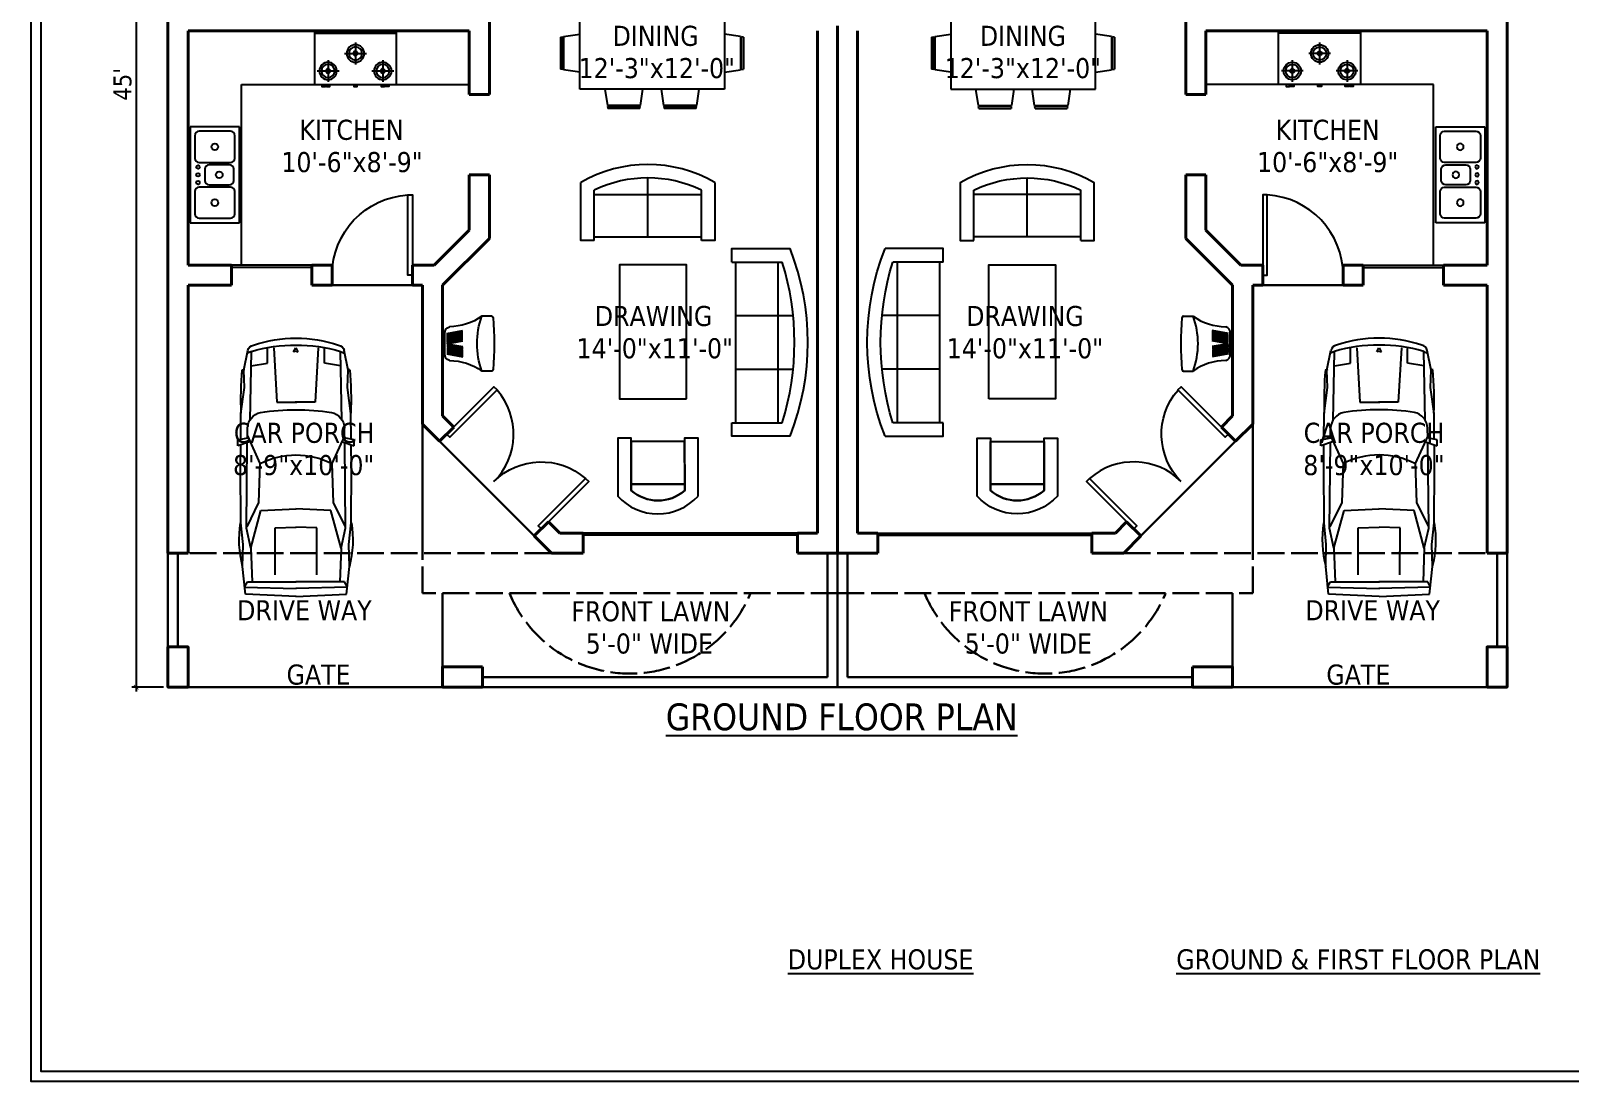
# Model space of a CAD drawing. Header units: inches. Extents: x -33 to 2609, y 38 to 945.
# Drawn here: x 1270 to 1960, y 38 to 509 of the extents above; entities that cross this region are included whole.
import ezdxf
from ezdxf.enums import TextEntityAlignment as Align

# ---------------------------------------------------------------- set-up
doc = ezdxf.new("R2010")
doc.units = ezdxf.units.IN
doc.header["$MEASUREMENT"] = 0
doc.header["$PDMODE"] = 35
doc.linetypes.add('ACAD_ISO02W100', pattern=[15, 12, -3])
for name, color, linetype in [('D WIND', 12, 'Continuous'), ('FIXTU', 135, 'Continuous'), ('FURN', 11, 'Continuous'), ('TEXT', 6, 'Continuous')]:
    doc.layers.add(name, color=color, linetype=linetype)
doc.layers.add('WALL 1', color=5, linetype='Continuous', lineweight=40)
doc.layers.add('WALL 2', color=200, linetype='Continuous', lineweight=30)
doc.styles.get("Standard").update_dxf_attribs({"font": 'TAHOMA.TTF'})
doc.dimstyles.new('STANDARD$0', dxfattribs={"dimtxt": 8, "dimasz": 2, "dimexe": 2, "dimexo": 2, "dimgap": 2, "dimtad": 1, "dimdec": 3, "dimzin": 0, "dimdsep": 46, "dimlunit": 4, "dimtxsty": 'Standard', "dimblk1": 'ARCHTICK', "dimblk2": 'ARCHTICK', "dimsah": 1, "dimcen": 36, "dimdle": 2, "dimclrd": 256, "dimclre": 256, "dimclrt": 256, "dimaunit": 1, "dimadec": 3, "dimazin": 0, "dimtfac": 1, "dimtdec": 3, "dimtofl": 0, "dimtmove": 0, "dimatfit": 0, "dimfxl": 0, "dimfrac": 1, "dimtolj": 1, "dimtzin": 0, "dimlwd": -1, "dimlwe": -1, "dimarcsym": 0})

# ---------------------------------------------------------------- blocks, each defined once
blk = doc.blocks.new('D-30')
at = {"layer": 'D WIND'}
blk.add_lwpolyline([(0, 0), (2, 0), (2, 30), (0, 30)], close=True, dxfattribs=at)
blk.add_arc((0, 0), 30, 0, 86.17745, dxfattribs=at)
blk = doc.blocks.new('D-36')
at = {"layer": 'D WIND'}
blk.add_lwpolyline([(0, 0), (2, 0), (2, 36), (0, 36)], close=True, dxfattribs=at)
blk.add_arc((0, 0), 36, 0, 86.81526, dxfattribs=at)
blk = doc.blocks.new('COOK-RG')
blk.add_line((0, 1), (36.75, 1))
blk.add_lwpolyline([(0, 0), (0, 24), (36.75, 24), (36.75, 0)], close=True)
for points in [[(3.39, 24), (3.39, 25), (4.89, 25), (4.89, 24)], [(5.38, 24), (5.38, 25), (6.88, 25), (6.88, 24)], [(6.12, 13.1), (6.12, 22.9)], [(17.62, 24), (17.62, 25), (19.12, 25), (19.12, 24)], [(29.88, 24), (29.88, 25), (31.38, 25), (31.38, 24)], [(30.62, 13.1), (30.62, 22.9)], [(33.36, 24), (33.36, 25), (31.86, 25), (31.86, 24)], [(1.23, 18), (11.02, 18)], [(18.38, 5.25), (18.38, 15.05)], [(25.73, 18), (35.52, 18)], [(13.48, 10.15), (23.27, 10.15)]]:
    blk.add_lwpolyline(points)
for centre, radius in [((6.12, 18), 3.92), ((6.12, 18), 2.96), ((30.62, 18), 3.92), ((30.62, 18), 2.96), ((6.12, 18), 0.977), ((18.38, 10.15), 3.92), ((30.62, 18), 0.977), ((18.38, 10.15), 2.96), ((18.38, 10.15), 0.977)]:
    blk.add_circle(centre, radius)
blk = doc.blocks.new('RECTANG')
for p, q in [((1, 1), (0, 1)), ((0, 1), (0, 0)), ((1, 0), (1, 1)), ((0, 0), (1, 0))]:
    blk.add_line(p, q)
blk = doc.blocks.new('SINKTRPL')
at = {"color": 0}
for p, q in [((2, 17.5), (2, 7.5)), ((18, 19.5), (4, 19.5)), ((20, 7.5), (20, 17.5)), ((4, 5.5), (18, 5.5)), ((6.5, 2.5), (6.5, -2.5)), ((17.5, 4.5), (8.5, 4.5)), ((19.5, -2.5), (19.5, 2.5)), ((18, -5.5), (4, -5.5)), ((8.5, -4.5), (17.5, -4.5)), ((2, -7.5), (2, -17.5)), ((20, -17.5), (20, -7.5)), ((4, -19.5), (18, -19.5)), ((7, -19.5), (18, -19.5))]:
    blk.add_line(p, q, dxfattribs=at)
for centre, radius in [((11, 12.5), 1.5), ((3.5, 3.5), 0.791), ((3.5, 0), 0.791), ((13, 0), 1.5), ((3.5, -3.5), 0.791), ((11, -12.5), 1.5)]:
    blk.add_circle(centre, radius, dxfattribs=at)
for centre, start, end in [((4, 17.5), 90, 180), ((18, 17.5), 0, 90), ((4, 7.5), 180, 270), ((18, 7.5), 270, 0), ((8.5, 2.5), 90, 180), ((17.5, 2.5), 0, 90), ((4, -7.5), 90, 180), ((8.5, -2.5), 180, 270), ((17.5, -2.5), 270, 0), ((18, -7.5), 0, 90), ((4, -17.5), 180, 270), ((18, -17.5), 270, 0)]:
    blk.add_arc(centre, 2, start, end, dxfattribs=at)
at = {"color": 0, "xscale": 22, "yscale": 43, "zscale": 22}
blk.add_blockref('RECTANG', (0, -21.5), dxfattribs=at)
blk = doc.blocks.new('AD24B')
for p, q in [((15.06, 31.13), (3.19, 28.76)), ((3.75, 26.66), (5.09, 29.35)), ((14.87, 32.01), (14.48, 30.69)), ((25.36, 30.74), (15.06, 31.13)), ((40.83, 32.85), (25.36, 30.74)), ((56.17, 32.97), (40.83, 32.85)), ((55.41, 29.06), (49.6, 29)), ((54.24, 29.05), (70.77, 21.5)), ((56.51, 34.73), (55.36, 28.76)), ((60.18, 34.74), (56.51, 34.73)), ((57.8, 27.75), (60.18, 34.74)), ((109.36, 29.65), (58.26, 29.1)), ((73.16, 33.11), (59.59, 33)), ((106.26, 32.88), (73.16, 33.11)), ((93.96, 22.31), (108.65, 29.41)), ((119.2, 31.54), (106.26, 32.88)), ((121.36, 26.97), (109.36, 29.65)), ((132.34, 31.87), (119.2, 31.54)), ((148.86, 30.14), (132.34, 31.87)), ((144.67, 30.75), (141.34, 29.06)), ((141.34, 29.06), (141.35, -0.14)), ((144.55, 30.84), (145.33, -0.17)), ((150.11, -0.06), (148.86, 30.14)), ((44.88, 27.44), (3.75, 26.66)), ((12.45, 26.69), (10.89, 17)), ((70.77, 21.5), (93.96, 22.31)), ((98.89, 20.91), (97.9, -0.13)), ((121.36, 26.97), (98.89, 20.91)), ((121.36, 26.97), (141.35, 26.27)), ((1.56, 13.28), (34.18, 11.44)), ((10.89, 17), (2.13, 16.99)), ((34.18, 11.44), (34.11, -0.42)), ((109.22, 12.49), (108.76, -0.04)), ((137.19, 12.43), (109.22, 12.49)), ((4, 1.39), (1.72, 0.17)), ((3.69, 0.08), (4, 1.39)), ((34.18, -11.44), (34.11, 0.42)), ((98.89, -20.91), (97.9, 0.13)), ((109.22, -12.49), (108.76, 0.04)), ((141.34, -29.06), (141.35, 0.14)), ((144.55, -30.84), (145.33, 0.17)), ((150.11, 0.06), (148.86, -30.14)), ((4, -1.39), (1.72, -0.17)), ((3.69, -0.08), (4, -1.39)), ((1.56, -13.28), (34.18, -11.44)), ((10.89, -17), (2.13, -16.99)), ((12.45, -26.69), (10.89, -17)), ((137.19, -12.43), (109.22, -12.49)), ((3.75, -26.66), (5.09, -29.35)), ((44.88, -27.44), (3.75, -26.66)), ((54.24, -29.05), (70.77, -21.5)), ((70.77, -21.5), (93.96, -22.31)), ((93.96, -22.31), (108.65, -29.41)), ((121.36, -26.97), (98.89, -20.91)), ((121.36, -26.97), (109.36, -29.65)), ((121.36, -26.97), (141.35, -26.27)), ((15.06, -31.13), (3.19, -28.76)), ((14.87, -32.01), (14.48, -30.69)), ((25.36, -30.74), (15.06, -31.13)), ((40.83, -32.85), (25.36, -30.74)), ((56.17, -32.97), (40.83, -32.85)), ((55.41, -29.06), (49.6, -29)), ((56.51, -34.73), (55.36, -28.76)), ((60.18, -34.74), (56.51, -34.73)), ((57.8, -27.75), (60.18, -34.74)), ((109.36, -29.65), (58.26, -29.1)), ((73.16, -33.11), (59.59, -33)), ((106.26, -32.88), (73.16, -33.11)), ((119.2, -31.54), (106.26, -32.88)), ((132.34, -31.87), (119.2, -31.54)), ((148.86, -30.14), (132.34, -31.87)), ((144.67, -30.75), (141.34, -29.06))]:
    blk.add_line(p, q)
for centre, radius, start, end in [((3.98, 24.83), 4, 101.30745, 170.89178), ((33.53, -186.2), 219.08, 88.1098, 94.91949), ((50.24, 18.66), 10.37, 93.50969, 166.07198), ((116.26, -29.69), 63.63, 75.35802, 99.19455), ((76.03, 0), 80.15, 161.47438, 198.52562), ((96.64, 0), 96.64, 163.98812, 196.01188), ((188.94, 0), 150.26, 171.90768, 188.09232), ((113.32, 0), 47.7, 153.37543, 206.62457), ((3.98, -24.83), 4, 189.10822, 258.69255), ((50.24, -18.66), 10.37, 193.92802, 266.49031), ((33.53, 186.2), 219.08, 265.08051, 271.8902), ((116.26, 29.69), 63.63, 260.80545, 284.64198)]:
    blk.add_arc(centre, radius, start, end)
blk = doc.blocks.new('T.V.')
for p, q in [((-4.59, 21.33), (-5.93, 14.11)), ((-4.14, 21.24), (-5.47, 14.11)), ((-3.66, 21.33), (-5.01, 14.11)), ((4.59, 23.21), (-4.59, 23.21)), ((-4.59, 22.16), (-4.59, 23.21)), ((4.59, 22.16), (-4.59, 22.16)), ((-3.2, 21.33), (-4.55, 14.11)), ((-2.74, 21.33), (-4.09, 14.11)), ((-2.28, 21.33), (-3.63, 14.11)), ((-1.82, 21.33), (-3.17, 14.11)), ((-1.36, 21.33), (-2.7, 14.11)), ((-0.9, 21.33), (-2.24, 14.11)), ((-0.44, 21.33), (-1.78, 14.11)), ((0.02, 21.33), (-1.32, 14.11)), ((0.02, 21.33), (1.32, 14.11)), ((0.44, 21.33), (1.78, 14.11)), ((0.9, 21.33), (2.24, 14.11)), ((1.36, 21.33), (2.7, 14.11)), ((1.82, 21.33), (3.17, 14.11)), ((2.28, 21.33), (3.63, 14.11)), ((2.74, 21.33), (4.09, 14.11)), ((3.2, 21.33), (4.55, 14.11)), ((3.66, 21.33), (5.01, 14.11)), ((4.14, 21.24), (5.47, 14.11)), ((4.59, 22.16), (4.59, 23.21)), ((4.59, 21.33), (5.93, 14.11)), ((-12.29, 1.17), (-12.29, 5.51)), ((12.29, 1.17), (12.29, 5.51))]:
    blk.add_line(p, q)
for centre, radius, start, end in [((-4.83, 19.29), 2.88, 85.18394, 163.42893), ((4.83, 19.29), 2.88, 16.57107, 94.81606), ((-33.29, 20.33), 25.71, 324.79944, 359.51063), ((33.29, 20.33), 25.71, 180.48937, 215.20056), ((0, -27.72), 35.43, 69.70653, 110.29347), ((-11.65, 1.17), 0.635, 180, 264.76236), ((0, 128.28), 128.28, 264.76236, 275.23764), ((11.65, 1.17), 0.635, 275.23764, 0)]:
    blk.add_arc(centre, radius, start, end)
blk = doc.blocks.new('Sofa - Roundback 7 ft.')
at = {"linetype": 'Continuous'}
for p, q in [((-12.00002, -32.4421), (-12.00003, -6.5971)), ((11.99997, -32.4421), (11.99998, -6.5971)), ((-36.000027, -34), (-36.000027, -11.4696)), ((-35.999844, -13.3819), (35.9998, -13.3819)), ((35.99998, -34), (35.99998, -11.4696)), ((-36.000027, -32.4421), (35.99998, -32.4421))]:
    blk.add_line(p, q, dxfattribs=at)
for points in [[(-36.000027, -34), (-42.000027, -34), (-42.000027, -8)], [(41.99998, -8), (41.99998, -34), (35.99998, -34)]]:
    blk.add_lwpolyline(points, dxfattribs=at)
for centre, radius, start, end in [((0, -114.25), 114.25, 68.43141, 111.5686), ((-0.00001, -127.1968), 121.1968, 72.72033, 107.2797)]:
    blk.add_arc(centre, radius, start, end, dxfattribs=at)
blk = doc.blocks.new('Sofa - Roundback Loveseat 5 ft.')
at = {"linetype": 'Continuous'}
for p, q in [((0, -32.44198), (0, -5.99998)), ((-24, -33.99998), (-24, -11.46958)), ((-23.9998, -13.38178), (23.99986, -13.38178)), ((24.00004, -33.99998), (24.00004, -11.46958)), ((-24, -32.44198), (24.00004, -32.44198))]:
    blk.add_line(p, q, dxfattribs=at)
for points in [[(-24, -33.99998), (-30, -33.99998), (-30, -7.99998)], [(30.00004, -7.99998), (30.00004, -33.99998), (24.00004, -33.99998)]]:
    blk.add_lwpolyline(points, dxfattribs=at)
for centre, radius, start, end in [((0, -60.24998), 60.24998, 60.13715, 119.8628), ((0, -61.38438), 55.38444, 64.32083, 115.6792)]:
    blk.add_arc(centre, radius, start, end, dxfattribs=at)
blk = doc.blocks.new('SS2')
for points in [[(0, 26), (0, 0), (6, 0), (5.97, 23.48, -0.376535), (30, 23.47), (30, 0), (35.97, 0), (35.97, 26, 0.444838)], [(5.97, 23.48), (5.98, 20.62), (30, 20.62), (30, 23.47, 0.376535)]]:
    blk.add_lwpolyline(points, format="xyb", close=True)
blk.add_lwpolyline([(30, 20.62), (5.98, 20.62), (6, 1.56), (30, 1.56)], close=True)
blk = doc.blocks.new('DT6')
for p, q in [((13.7657, 44.00059), (12.5153, 35.99762)), ((13.7696, 44), (30.2392, 44)), ((14, 45.5), (13.8438, 44.50042)), ((30.1584, 44.5), (13.8466, 44.5)), ((14, 45.5), (30, 45.5)), ((30.1563, 44.49966), (30, 45.5)), ((31.4848, 35.99762), (30.2345, 43.99926)), ((41.7657, 44.00059), (40.5153, 35.99762)), ((41.7696, 44), (58.2392, 44)), ((42, 45.5), (41.8438, 44.50042)), ((58.1584, 44.5), (41.8466, 44.5)), ((42, 45.5), (58, 45.5)), ((58.1563, 44.49966), (58, 45.5)), ((59.4848, 35.99762), (58.2345, 43.99926)), ((72, 36), (0, 36)), ((0, 36), (0, 0)), ((72, 0), (72, 36)), ((-9.5, 26), (-8.5004, 26.15617)), ((-9.5, 26), (-9.5, 10)), ((-8.5, 9.84157), (-8.5, 26.15338)), ((-8.0006, 26.23428), (0.0024, 27.48474)), ((-8, 26.23041), (-8, 9.76085)), ((80.0006, 26.23428), (71.9976, 27.48474)), ((80, 26.23041), (80, 9.76085)), ((80.5, 9.84157), (80.5, 26.15338)), ((81.5, 26), (80.5005, 26.15617)), ((81.5, 26), (81.5, 10)), ((-8.4997, 9.84369), (-9.5, 10)), ((0.0024, 8.51524), (-7.9993, 9.7655)), ((71.9976, 8.51524), (79.9993, 9.7655)), ((80.4997, 9.84369), (81.5, 10)), ((0, 0), (72, 0)), ((13.7657, -8.0006), (12.5153, 0.00238)), ((31.4848, 0.00238), (30.2345, -7.99928)), ((41.7657, -8.0006), (40.5153, 0.00238)), ((59.4848, 0.00238), (58.2345, -7.99928)), ((13.7696, -8), (30.2392, -8)), ((14, -9.5), (13.8438, -8.50044)), ((30.1584, -8.5), (13.8466, -8.5)), ((14, -9.5), (30, -9.5)), ((30.1563, -8.49967), (30, -9.5)), ((41.7696, -8), (58.2392, -8)), ((42, -9.5), (41.8438, -8.50044)), ((58.1584, -8.5), (41.8466, -8.5)), ((42, -9.5), (58, -9.5)), ((58.1563, -8.49967), (58, -9.5))]:
    blk.add_line(p, q)
blk = doc.blocks.new('_ArchTick')
at = {"color": 0, "const_width": 0.15}
blk.add_lwpolyline([(-0.5, -0.5), (0.5, 0.5)], dxfattribs=at)
blk = doc.blocks.new('*D26')
for p, q in [((1329.66, 754.58), (1315.42, 754.58)), ((1317.42, 756.58), (1317.42, 212.58)), ((1329.66, 214.58), (1315.42, 214.58))]:
    blk.add_line(p, q)
at = {"layer": 'Defpoints', "color": 0}
for p in [(1331.66, 754.58), (1317.42, 214.58), (1331.66, 214.58)]:
    blk.add_point(p, dxfattribs=at)
at = {"xscale": 2, "yscale": 2, "zscale": 2}
for p, rotation in [((1317.42, 754.58), 90), ((1317.42, 214.58), 270)]:
    blk.add_blockref('_ArchTick', p, dxfattribs=dict(at, rotation=rotation))
at = {"insert": (1311.34, 484.58), "char_height": 8, "attachment_point": 5, "rotation": 90}
blk.add_mtext("\\A1;45'", dxfattribs=at)

msp = doc.modelspace()

# ---------------------------------------------------------------- linework, layer by layer
at = {"layer": 'D WIND'}
for p, q in [((1396.1594, 403.5812), (1360.1594, 403.5812)), ((1396.1594, 402.5812), (1360.1594, 402.5812)), ((1867.1594, 403.5812), (1903.1594, 403.5812)), ((1867.1594, 402.5812), (1903.1594, 402.5812)), ((1613.6594, 283.5812), (1517.6594, 283.5812)), ((1649.6594, 283.5812), (1745.6594, 283.5812)), ((1613.6594, 282.5812), (1517.6594, 282.5812)), ((1649.6594, 282.5812), (1745.6594, 282.5812))]:
    msp.add_line(p, q, dxfattribs=at)
at = {"layer": 'Defpoints'}
for points in [[(1270.2049, 945.2021), (1270.2049, 38.0021), (2609.4049, 38.0021), (2609.4049, 945.2021)], [(1274.7049, 940.7021), (1274.7049, 42.5021), (2604.9049, 42.5021), (2604.9049, 940.7021)]]:
    msp.add_lwpolyline(points, close=True, dxfattribs=at)
at = {"layer": 'FIXTU'}
for p, q in [((1364.6594, 403.5812), (1364.6594, 484.5812)), ((1364.6594, 484.5812), (1466.6594, 484.5812)), ((1898.6594, 484.5812), (1796.6594, 484.5812)), ((1898.6594, 403.5812), (1898.6594, 484.5812))]:
    msp.add_line(p, q, dxfattribs=at)
at = {"layer": 'FURN'}
for points in [[(1563.9403, 343.6817), (1563.9403, 403.6817), (1533.9403, 403.6817), (1533.9403, 343.6817)], [(1699.3785, 343.6817), (1699.3785, 403.6817), (1729.3785, 403.6817), (1729.3785, 343.6817)]]:
    msp.add_lwpolyline(points, close=True, dxfattribs=at)
at = {"layer": 'WALL 1'}
for p, q in [((1331.6594, 274.5812), (1331.6594, 709.5812)), ((1931.6594, 274.5812), (1931.6594, 709.5812)), ((1475.6594, 480.0812), (1475.6594, 517.5812)), ((1787.6594, 480.0812), (1787.6594, 517.5812)), ((1631.6594, 510.8264), (1631.6594, 274.5812)), ((1631.6594, 510.8264), (1631.6594, 274.5812)), ((1340.6594, 403.5812), (1340.6594, 508.5812)), ((1340.6594, 508.5812), (1466.6594, 508.5812)), ((1466.6594, 480.0812), (1466.6594, 508.5812)), ((1622.6594, 508.5812), (1622.6594, 283.5812)), ((1640.6594, 508.5812), (1640.6594, 283.5812)), ((1796.6594, 480.0812), (1796.6594, 508.5812)), ((1922.6594, 508.5812), (1796.6594, 508.5812)), ((1922.6594, 403.5812), (1922.6594, 508.5812)), ((1466.6594, 480.0812), (1475.6594, 480.0812)), ((1796.6594, 480.0812), (1787.6594, 480.0812)), ((1466.6594, 419.3091), (1466.6594, 444.0812)), ((1466.6594, 444.0812), (1475.6594, 444.0812)), ((1475.6594, 415.5812), (1475.6594, 444.0812)), ((1787.6594, 415.5812), (1787.6594, 444.0812)), ((1796.6594, 444.0812), (1787.6594, 444.0812)), ((1796.6594, 419.3091), (1796.6594, 444.0812)), ((1450.9315, 403.5812), (1466.6594, 419.3091)), ((1454.6594, 394.5812), (1475.6594, 415.5812)), ((1808.6594, 394.5812), (1787.6594, 415.5812)), ((1812.3874, 403.5812), (1796.6594, 419.3091)), ((1340.6594, 403.5812), (1360.1594, 403.5812)), ((1360.1594, 394.5812), (1360.1594, 403.5812)), ((1396.1594, 403.5812), (1405.1594, 403.5812)), ((1396.1594, 394.5812), (1396.1594, 403.5812)), ((1405.1594, 394.5812), (1405.1594, 403.5812)), ((1441.1594, 403.5812), (1450.9315, 403.5812)), ((1441.1594, 394.5812), (1441.1594, 403.5812)), ((1822.1594, 403.5812), (1812.3874, 403.5812)), ((1822.1594, 394.5812), (1822.1594, 403.5812)), ((1867.1594, 403.5812), (1858.1594, 403.5812)), ((1858.1594, 394.5812), (1858.1594, 403.5812)), ((1867.1594, 394.5812), (1867.1594, 403.5812)), ((1922.6594, 403.5812), (1903.1594, 403.5812)), ((1903.1594, 394.5812), (1903.1594, 403.5812)), ((1340.6594, 394.5812), (1360.1594, 394.5812)), ((1340.6594, 274.5812), (1340.6594, 394.5812)), ((1396.1594, 394.5812), (1405.1594, 394.5812)), ((1441.1594, 394.5812), (1445.6594, 394.5812)), ((1445.6594, 394.5812), (1445.6594, 332.3716)), ((1454.6594, 394.5812), (1454.6594, 336.0995)), ((1808.6594, 394.5812), (1808.6594, 336.0995)), ((1822.1594, 394.5812), (1817.6594, 394.5812)), ((1817.6594, 394.5812), (1817.6594, 332.3716)), ((1867.1594, 394.5812), (1858.1594, 394.5812)), ((1922.6594, 394.5812), (1903.1594, 394.5812)), ((1922.6594, 274.5812), (1922.6594, 394.5812)), ((1453.3414, 324.6896), (1445.6594, 332.3716)), ((1459.7054, 331.0535), (1454.6594, 336.0995)), ((1803.6135, 331.0535), (1808.6594, 336.0995)), ((1809.9775, 324.6896), (1817.6594, 332.3716)), ((1459.7054, 331.0535), (1453.3414, 324.6896)), ((1803.6135, 331.0535), (1809.9775, 324.6896)), ((1502.1318, 288.6271), (1495.7678, 282.2632)), ((1507.1777, 283.5812), (1502.1318, 288.6271)), ((1517.6594, 283.5812), (1507.1777, 283.5812)), ((1517.6594, 283.5812), (1517.6594, 274.5812)), ((1622.6594, 283.5812), (1613.6594, 283.5812)), ((1613.6594, 283.5812), (1613.6594, 274.5812)), ((1640.6594, 283.5812), (1649.6594, 283.5812)), ((1649.6594, 283.5812), (1649.6594, 274.5812)), ((1745.6594, 283.5812), (1756.1411, 283.5812)), ((1745.6594, 283.5812), (1745.6594, 274.5812)), ((1756.1411, 283.5812), (1761.1871, 288.6271)), ((1761.1871, 288.6271), (1767.551, 282.2632)), ((1503.4498, 274.5812), (1495.7678, 282.2632)), ((1759.8691, 274.5812), (1767.551, 282.2632)), ((1340.6594, 274.5812), (1331.6594, 274.5812)), ((1517.6594, 274.5812), (1503.4498, 274.5812)), ((1631.6594, 274.5812), (1613.6594, 274.5812)), ((1631.6594, 274.5812), (1649.6594, 274.5812)), ((1745.6594, 274.5812), (1759.8691, 274.5812)), ((1922.6594, 274.5812), (1931.6594, 274.5812))]:
    msp.add_line(p, q, dxfattribs=at)
for points in [[(1340.6594, 214.5812), (1331.6594, 214.5812), (1331.6594, 232.5812), (1340.6594, 232.5812)], [(1922.6594, 214.5812), (1931.6594, 214.5812), (1931.6594, 232.5812), (1922.6594, 232.5812)], [(1472.6594, 223.5812), (1472.6594, 214.5812), (1454.6594, 214.5812), (1454.6594, 223.5812)], [(1790.6594, 223.5812), (1790.6594, 214.5812), (1808.6594, 214.5812), (1808.6594, 223.5812)]]:
    msp.add_lwpolyline(points, close=True, dxfattribs=at)
at = {"layer": 'WALL 2'}
for p, q in [((1441.1594, 394.5812), (1405.1594, 394.5812)), ((1822.1594, 394.5812), (1858.1594, 394.5812)), ((1445.6594, 332.3716), (1445.6594, 274.5812)), ((1817.6594, 332.3716), (1817.6594, 274.5812)), ((1495.7678, 282.2632), (1453.3414, 324.6896)), ((1767.551, 282.2632), (1809.9775, 324.6896)), ((1331.6594, 274.5812), (1331.6594, 232.5812)), ((1336.1594, 274.5812), (1336.1594, 232.5812)), ((1627.1594, 274.5812), (1627.1594, 219.0812)), ((1631.6594, 274.5812), (1631.6594, 214.5812)), ((1631.6594, 274.5812), (1631.6594, 214.5812)), ((1636.1594, 274.5812), (1636.1594, 219.0812)), ((1927.1594, 274.5812), (1927.1594, 232.5812)), ((1931.6594, 274.5812), (1931.6594, 232.5812)), ((1454.6594, 223.5812), (1454.6594, 256.5812)), ((1808.6594, 223.5812), (1808.6594, 256.5812)), ((1454.6594, 214.5812), (1340.6594, 214.5812)), ((1627.1594, 219.0812), (1472.6594, 219.0812)), ((1631.6594, 214.5812), (1472.6594, 214.5812)), ((1631.6594, 214.5812), (1790.6594, 214.5812)), ((1636.1594, 219.0812), (1790.6594, 219.0812)), ((1808.6594, 214.5812), (1922.6594, 214.5812))]:
    msp.add_line(p, q, dxfattribs=at)
at = {"layer": 'WALL 2', "linetype": 'ACAD_ISO02W100'}
for p, q in [((1503.4498, 274.5812), (1340.6594, 274.5812)), ((1445.6594, 256.5812), (1445.6594, 274.5812)), ((1759.8691, 274.5812), (1922.6594, 274.5812)), ((1817.6594, 256.5812), (1817.6594, 274.5812)), ((1631.6594, 256.5812), (1445.6594, 256.5812)), ((1631.6594, 256.5812), (1817.6594, 256.5812))]:
    msp.add_line(p, q, dxfattribs=at)
for centre in [(1538.6594, 279.0812), (1724.6594, 279.0812)]:
    msp.add_arc(centre, 58.5, 202.6198649, 337.3801351, dxfattribs=at)

# ---------------------------------------------------------------- block references
at = {"layer": 'D WIND', "xscale": -1}
msp.add_blockref('D-36', (1441.1594, 399.0812), dxfattribs=at)
at = {"layer": 'D WIND'}
msp.add_blockref('D-36', (1822.1594, 399.0812), dxfattribs=at)
for p, rotation in [((1456.5234, 327.8716), 315.0000000000059), ((1764.3691, 285.4452), 44.99999999999413)]:
    msp.add_blockref('D-30', p, dxfattribs=dict(at, rotation=rotation))
at = {"layer": 'D WIND', "xscale": -1}
for p, rotation in [((1806.7955, 327.8716), 44.99999999999417), ((1498.9498, 285.4452), 315.0000000000059)]:
    msp.add_blockref('D-30', p, dxfattribs=dict(at, rotation=rotation))
at = {"layer": 'FIXTU', "xscale": -1, "rotation": 180}
msp.add_blockref('COOK-RG', (1397.2844, 508.5812), dxfattribs=at)
at = {"layer": 'FIXTU', "rotation": 180}
msp.add_blockref('COOK-RG', (1866.0344, 508.5812), dxfattribs=at)
at = {"layer": 'FIXTU'}
msp.add_blockref('SINKTRPL', (1341.6594, 444.0812), dxfattribs=at)
at = {"layer": 'FIXTU', "xscale": -1}
msp.add_blockref('SINKTRPL', (1921.6594, 444.0812), dxfattribs=at)
at = {"layer": 'FIXTU', "yscale": 0.75, "zscale": 0.75}
for p, xscale, rotation in [((1389.0228, 367.7825), -0.75, 90), ((1874.2961, 367.7825), 0.75, 270)]:
    msp.add_blockref('AD24B', p, dxfattribs=dict(at, xscale=xscale, rotation=rotation))
at = {"layer": 'FURN', "yscale": 0.8999999999999773, "zscale": 0.9}
for p, xscale in [((1580.9418, 482.3746), -0.8999999999999773), ((1682.3771, 482.3746), 0.8999999999999773)]:
    msp.add_blockref('DT6', p, dxfattribs=dict(at, xscale=xscale))
at = {"layer": 'FURN'}
msp.add_blockref('Sofa - Roundback Loveseat 5 ft.', (1546.6659, 448.6705), dxfattribs=at)
at = {"layer": 'FURN', "xscale": -1}
msp.add_blockref('Sofa - Roundback Loveseat 5 ft.', (1716.6529, 448.6705), dxfattribs=at)
at = {"layer": 'FURN'}
for name, p, rotation in [('Sofa - Roundback 7 ft.', (1618.3614, 368.9804), 270), ('T.V.', (1785.4497, 368.4321), 270), ('SS2', (1569.1547, 326.1413), 180)]:
    msp.add_blockref(name, p, dxfattribs=dict(at, rotation=rotation))
at = {"layer": 'FURN', "xscale": -1}
for name, p, rotation in [('Sofa - Roundback 7 ft.', (1644.9574, 368.9804), 90), ('T.V.', (1477.8691, 368.4321), 90), ('SS2', (1694.1642, 326.1413), 180)]:
    msp.add_blockref(name, p, dxfattribs=dict(at, rotation=rotation))

# ---------------------------------------------------------------- texts
for s, height, p in [('%%UGROUND FLOOR PLAN', 12, (1554.6983, 201.2441)), ('%%UDUPLEX HOUSE', 9, (1609.3801, 92.6118)), ('%%UGROUND & FIRST FLOOR PLAN', 9, (1783.4221, 92.6118))]:
    msp.add_text(s, height=height).set_placement(p, align=Align.MIDDLE_LEFT)
at = {"layer": 'TEXT'}
for s, p in [('DINING', (1550.1245, 506.3304)), ('DINING', (1714.6994, 506.3304)), ('12\'-3"x12\'-0"', (1550.6745, 491.8727)), ('12\'-3"x12\'-0"', (1714.6994, 491.8727)), ('KITCHEN', (1413.8845, 464.2273)), ('KITCHEN', (1851.2597, 464.2273)), ('10\'-6"x8\'-9"', (1414.1142, 449.7696)), ('10\'-6"x8\'-9"', (1851.2597, 449.7696)), ('DRAWING', (1549.219, 380.8221)), ('DRAWING', (1715.6049, 380.8221)), ('14\'-0"x11\'-0"', (1549.7691, 366.3643)), ('14\'-0"x11\'-0"', (1715.6049, 366.3643)), ('CAR PORCH', (1392.6515, 328.4869)), ('CAR PORCH', (1871.979, 328.4869)), ('8\'-9"x10\'-0"', (1392.4762, 314.0292)), ('8\'-9"x10\'-0"', (1871.979, 314.0292)), ('DRIVE WAY', (1392.7989, 248.9865)), ('FRONT LAWN', (1548.0012, 248.5518)), ('FRONT LAWN', (1717.143, 248.5518)), ('DRIVE WAY', (1871.4326, 248.9865)), ('5\'-0" WIDE', (1547.3303, 234.0941)), ('5\'-0" WIDE', (1717.143, 234.0941)), ('GATE', (1399.1301, 220.1734)), ('GATE', (1864.9927, 220.1734))]:
    msp.add_text(s, height=9, dxfattribs=at).set_placement(p, align=Align.MIDDLE_CENTER)

# ---------------------------------------------------------------- dimensions: what is measured, and where the dimension line sits
dim = msp.add_linear_dim(base=(1317.4244, 214.5812), p1=(1331.6594, 754.5812), p2=(1331.6594, 214.5812), angle=90, dimstyle='STANDARD$0')
dim.commit()
dim.dimension.update_dxf_attribs({"geometry": '*D26', "text_midpoint": (1311.3411, 484.5812)})

doc.saveas('drawing.dxf')
